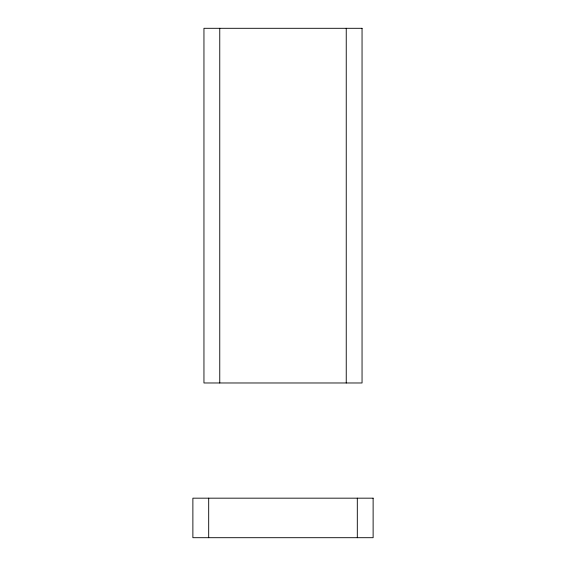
<?xml version="1.0" encoding="UTF-8"?>
<svg xmlns="http://www.w3.org/2000/svg" width="566" height="566" viewBox="0 0 566 566"><rect width="100%" height="100%" fill="white"/><g stroke="black" fill="none" stroke-linecap="round" stroke-linejoin="round"><path stroke-width="0.85" d="M357.309 498.172L357.309 537.7M346.243 28.3L346.243 382.977M219.757 28.3L219.757 382.977M208.691 498.172L208.691 537.7M362.049 28.3L203.951 28.3L203.951 382.977L362.049 382.977L362.049 28.3M373.121 498.172L192.879 498.172L192.879 537.7L373.121 537.7L373.121 498.172"/></g></svg>
